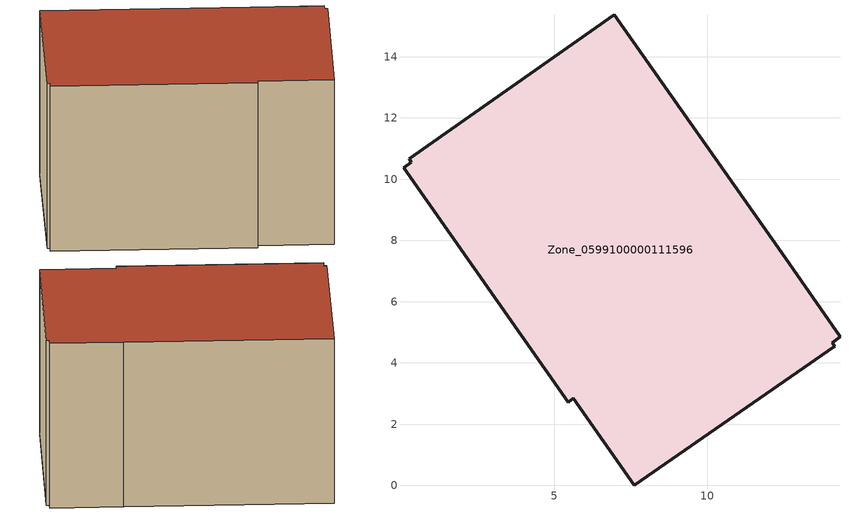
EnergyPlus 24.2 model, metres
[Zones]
Zone_0599100000111596
 floor ground (C_G): 14.08,4.67 14.16,4.55 7.62,0 5.62,2.84 5.45,2.72 0.08,10.38 0.34,10.56 0.26,10.67 6.96,15.38 12.42,7.6 14.33,4.85 z0
 wall outside (C_F): 12.42,7.6 6.96,15.38 0.26,10.67 0.34,10.56 0.08,10.38 5.45,2.72 5.62,2.84 7.62,0 14.16,4.55 14.08,4.67 14.33,4.85 12.42,7.6 z0:8.11
 roof outside (C_R): 0.34,10.56 0.08,10.38 5.45,2.72 5.62,2.84 7.62,0 14.16,4.55 14.08,4.67 14.33,4.85 12.42,7.6 6.96,15.38 0.26,10.67 z8.11
[BUILDING]
Pand.0599100000111596: North Axis=0; Terrain=City; Loads Convergence Tolerance Value=0.04; Temperature Convergence Tolerance Value=0.4; Solar Distribution=FullExterior; Maximum Number of Warmup Days=25; Minimum Number of Warmup Days=1
[Site:Location]
Rotterdam.The.Hague.AP_ZH_NLD Design_Conditions: Latitude=51.96; Longitude=4.45; Time Zone=1; Elevation=-4.5
[SITE:GROUNDTEMPERATURE:BUILDINGSURFACE]
18, 18, 18, 18, 18, 18, 18, 18, 18, 18, 18, 18
[MATERIAL] Thermal Absorptance=0.9; Solar Absorptance=0.7; Visible Absorptance=0.7
Name | Roughness | Thickness | Conductivity | Density | Specific Heat
G.TC.1946-1964 | MediumSmooth | 0.15 | 1 | 540 | 1210
F.TC.1946-1964 | Rough | 0.3 | 0.857143 | 1920 | 840
R.TC.1946-1964 | MediumRough | 0.2 | 0.235294 | 1500 | 1000
[CONSTRUCTION]
C_G: G.TC.1946-1964
C_F: F.TC.1946-1964
C_R: R.TC.1946-1964
[ZONE]
Zone_0599100000111596: Type=1; Multiplier=1; Ceiling Height=Autocalculate; Volume=Autocalculate; Floor Area=autocalculate; Part of Total Floor Area=Yes
[ZONEINFILTRATION:DESIGNFLOWRATE]
Infil_Zone_0599100000111596: Zone or ZoneList or Space or SpaceList=Zone_0599100000111596; Schedule=AlwaysOn; Design Flow Rate Calculation Method=Flow/Area; Flow Rate per Floor Area=0.003; Constant Term Coefficient=1; Temperature Term Coefficient=0; Velocity Term Coefficient=0; Velocity Squared Term Coefficient=0
[HVACTEMPLATE:ZONE:IDEALLOADSAIRSYSTEM]
Zone_0599100000111596: Maximum Heating Supply Air Temperature=50; Minimum Cooling Supply Air Temperature=13; Maximum Heating Supply Air Humidity Ratio=0.0156; Minimum Cooling Supply Air Humidity Ratio=0.0077; Heating Limit=NoLimit; Cooling Limit=NoLimit; Dehumidification Control Type=ConstantSensibleHeatRatio; Cooling Sensible Heat Ratio=0.7; Dehumidification Setpoint=60; Humidification Control Type=None; Humidification Setpoint=30; Outdoor Air Method=None; Outdoor Air Flow Rate per Person=0.00944; Outdoor Air Flow Rate per Zone Floor Area=0; Outdoor Air Flow Rate per Zone=0; Demand Controlled Ventilation Type=None; Outdoor Air Economizer Type=NoEconomizer; Heat Recovery Type=None; Sensible Heat Recovery Effectiveness=0.7; Latent Heat Recovery Effectiveness=0.65
[ZONECONTROL:THERMOSTAT]
ThermostatControl_Zone_0599100000111596: Zone or ZoneList=Zone_0599100000111596; Control Type Schedule=DualSetpointControlType; Control 1=Thermostat_Zone_0599100000111596; Temperature Difference Between Cutout And Setpoint=0
[THERMOSTATSETPOINT:DUALSETPOINT]
Thermostat_Zone_0599100000111596: Heating Setpoint Temperature Schedule=HeatingSetpoint_Zone_0599100000111596; Cooling Setpoint Temperature Schedule=CoolingSetpoint_Zone_0599100000111596
[SCHEDULE:COMPACT]
HeatingSetpoint_Zone_0599100000111596: Through: 12/31, For: AllDays, Until: 24:00, 21
CoolingSetpoint_Zone_0599100000111596: Through: 12/31, For: AllDays, Until: 24:00, 24
DualSetpointControlType: Through: 12/31, For: AllDays, Until: 24:00, 4
AlwaysOn: Through: 12/31, For: AllDays, Until: 24:00, 1
